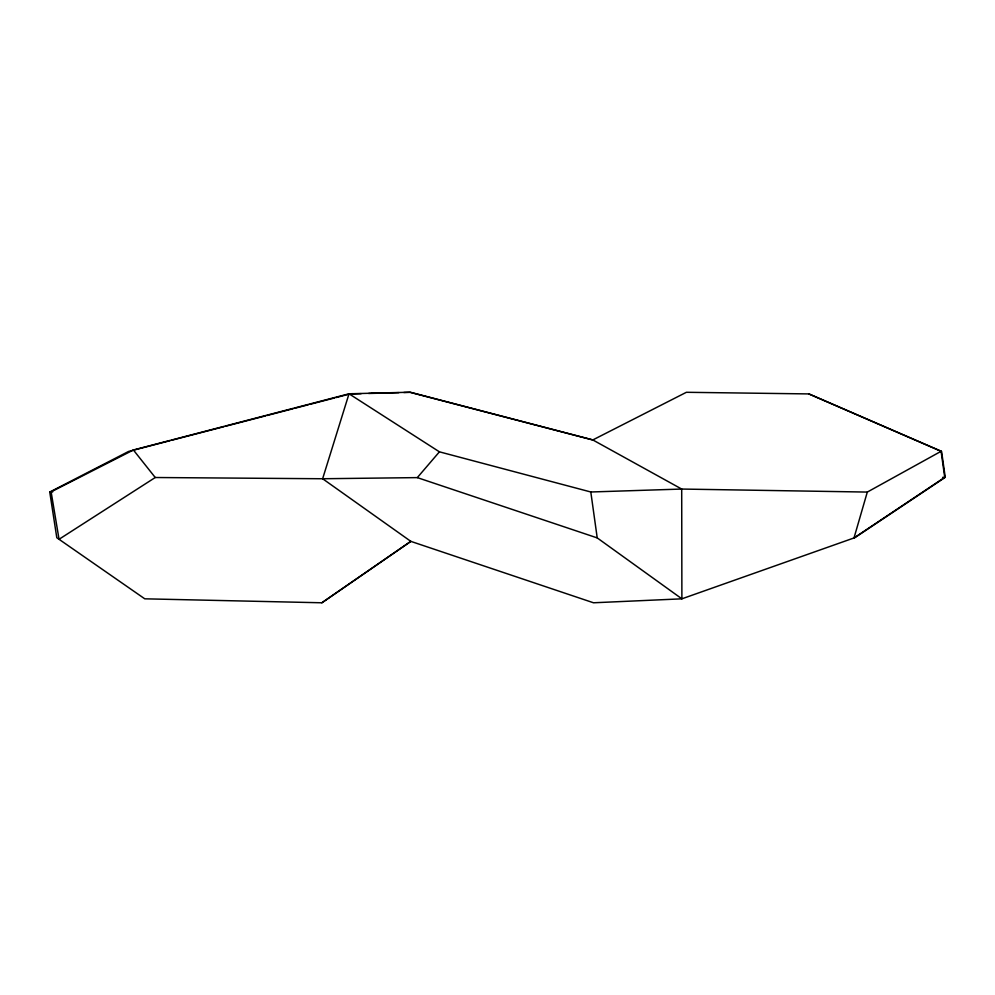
<?xml version="1.0" encoding="UTF-8"?>
<svg xmlns="http://www.w3.org/2000/svg" width="995" height="995" viewBox="0 0 995 995"><rect width="100%" height="100%" fill="white"/><g stroke="black" fill="none" stroke-linecap="round" stroke-linejoin="round"><path stroke-width="1.49" d="M941.096 451.295L867.304 492.077L853.996 537.972L944.728 477.364L941.096 451.295L808.885 393.921L686.388 392.291L592.809 439.939L410.151 392.353L403.858 392.515M867.304 492.077L681.699 489.055L592.809 439.939L410.238 392.217L349.021 393.796L322.629 478.744L410.873 541.392L321.882 602.783L144.773 598.816L56.802 537.735L49.75 492.027L128.579 451.456L170.058 440.673M352.852 393.697L349.021 393.796L133.392 449.989L51.118 491.866L59.041 539.29L155.245 477.513L322.629 478.744L417.315 477.612L439.417 451.829L590.806 491.99L681.699 489.055L681.886 598.828L593.505 602.783L410.786 541.355L321.882 602.783M808.885 393.921L941.581 451.394L945.25 477.314L854.892 537.636L681.886 598.828L597.224 537.909L417.315 477.612M171.451 440.312L223.987 426.668M225.38 426.308L265.478 415.898M266.859 415.537L293.139 408.709M294.52 408.348L308.35 404.754M309.731 404.405L334.618 397.938M335.999 397.577L349.83 393.983L361.135 393.684M49.75 492.027L52.685 491.94M379.63 393.013L383.461 392.913M368.685 393.473L398.833 392.664M371.981 393.212L375.812 393.112M942.688 477.351L945.25 477.314M349.021 393.796L439.417 451.829M133.392 449.989L155.245 477.513M590.806 491.99L597.224 537.909"/></g></svg>
